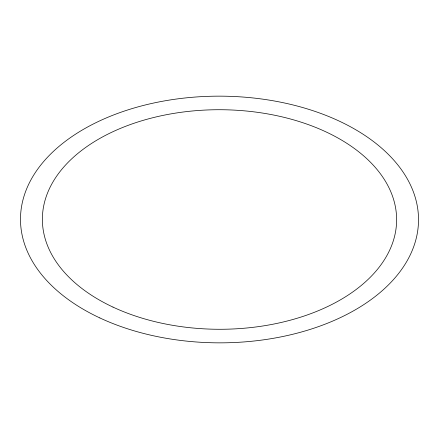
<?xml version="1.0" encoding="UTF-8"?>
<svg xmlns="http://www.w3.org/2000/svg" width="439" height="439" viewBox="0 0 439 439"><rect width="100%" height="100%" fill="white"/><g stroke="black" fill="none" stroke-linecap="round" stroke-linejoin="round"><path stroke-width="0.66" d="M99.834 317.929A199.015 123.348 0.1 0 0 417.05 234.662A199.015 123.348 0.1 0 0 141.616 105.909A199.015 123.348 0.1 0 0 99.834 317.929M112.999 307.102A177.126 109.777 0.1 0 0 395.319 232.994A177.126 109.777 0.1 0 0 150.182 118.404A177.126 109.777 0.1 0 0 112.999 307.102"/></g></svg>
